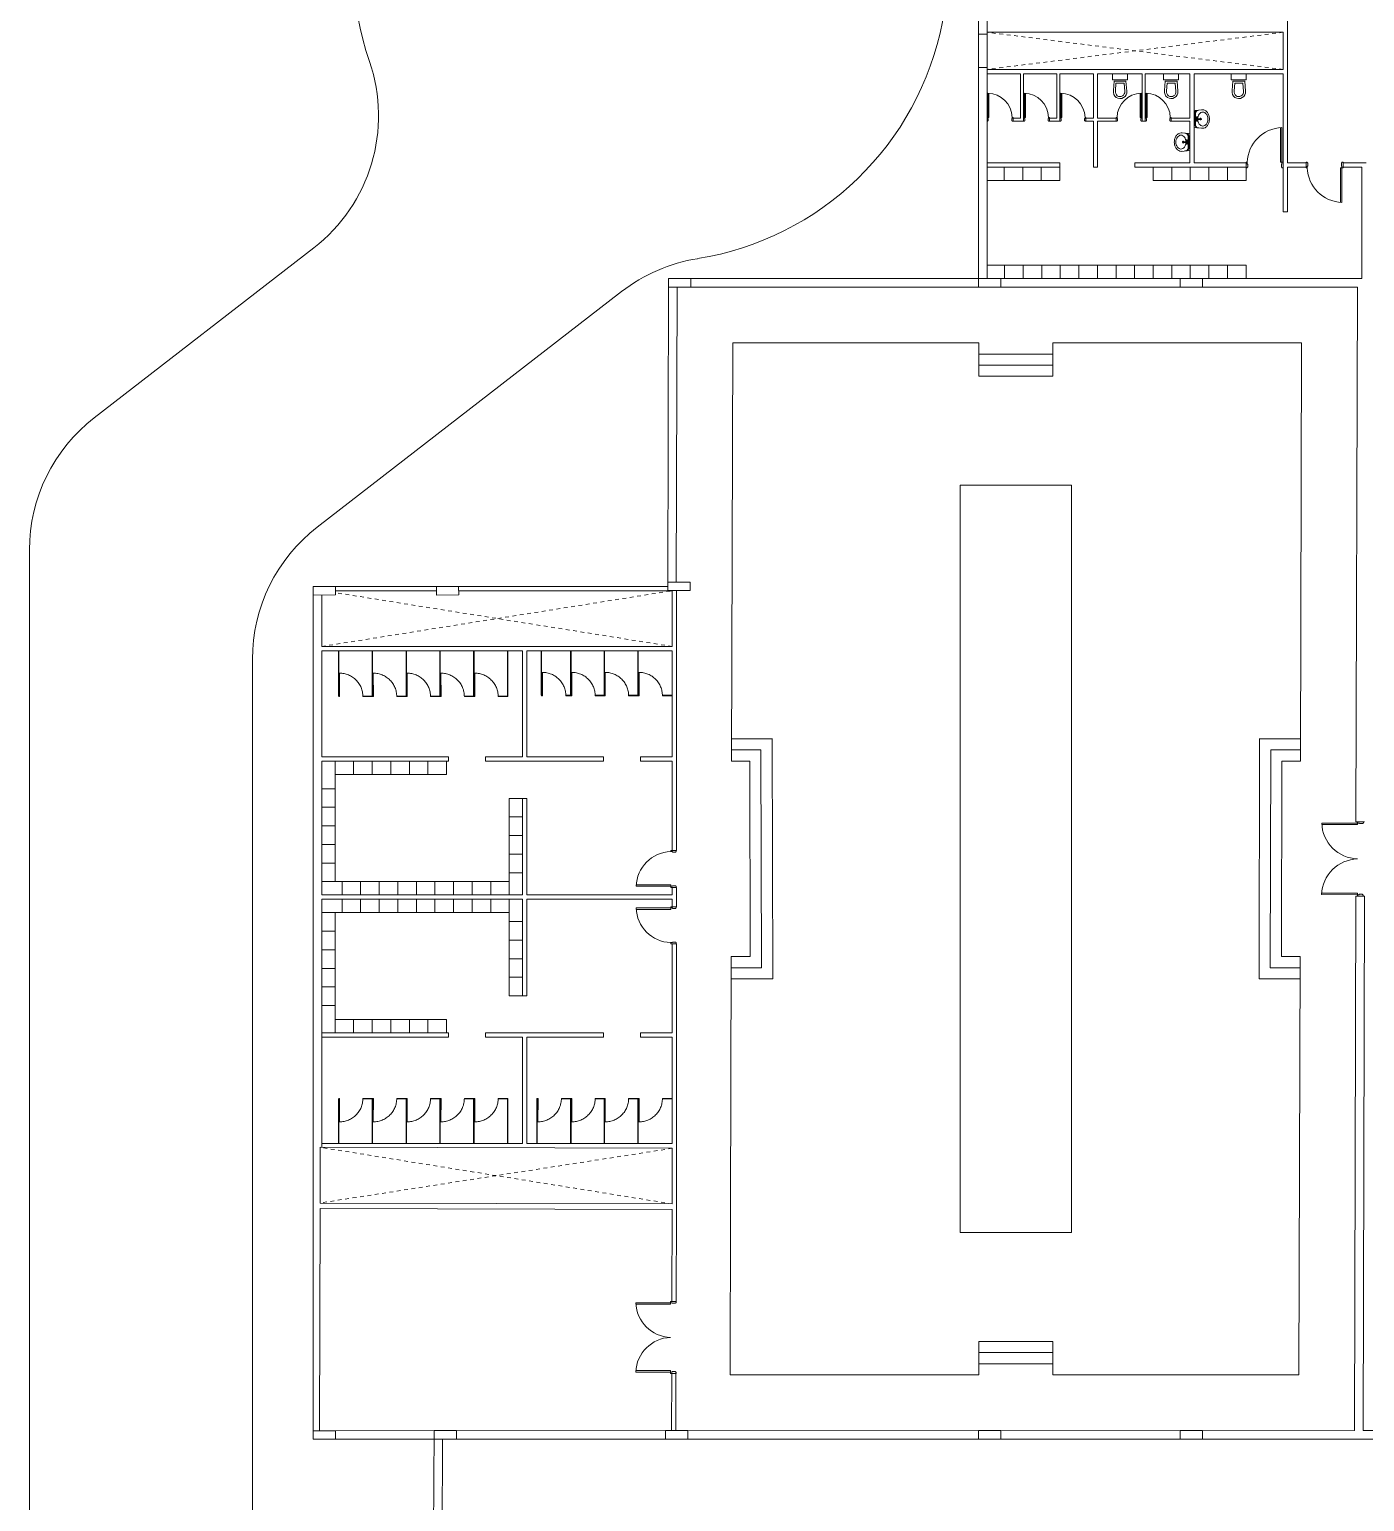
# Model space of a CAD drawing. Header units: inches. Extents: x 2 to 186, y 1 to 125.
# Drawn here: x 2.13 to 38.06, y 36.55 to 76.17 of the extents above; entities that cross this region are included whole.
import ezdxf

# ---------------------------------------------------------------- set-up
doc = ezdxf.new("R2010")
doc.units = ezdxf.units.IN
doc.header["$MEASUREMENT"] = 0
doc.linetypes.add('DASHED2', pattern=[9.525, 6.35, -3.175])
for name, color, linetype, lineweight in [('M_ABOVE', 252, 'DASHED2', 9), ('M_COL', 250, 'Continuous', 20), ('M_ELEV 2', 251, 'Continuous', 15), ('M_ROADS', 251, 'Continuous', 18), ('M_WALLS', 251, 'Continuous', 15)]:
    doc.layers.add(name, color=color, linetype=linetype, lineweight=lineweight)
doc.layers.add('M_FURNITURE', color=250, linetype='Continuous', lineweight=5, transparency=0.1)

msp = doc.modelspace()

# ---------------------------------------------------------------- linework, layer by layer
at = {"layer": 'M_ABOVE', "ltscale": 0.00025}
for p, q in [((35.873, 75.097), (27.903, 76.097)), ((35.873, 76.097), (27.903, 75.097)), ((9.996, 59.564), (19.426, 61.064)), ((19.426, 59.564), (10.366, 61.011)), ((19.426, 46.054), (9.952, 44.582)), ((19.426, 44.557), (9.956, 46.082))]:
    msp.add_line(p, q, dxfattribs=at)
at = {"layer": 'M_ABOVE'}
for centre, start, end in [((10.477, 58.216), 359.9877, 90.1671), ((10.477, 58.216), 359.9877, 90.1671), ((11.387, 58.216), 359.9877, 90.1671), ((11.387, 58.216), 359.9877, 90.1671), ((12.297, 58.216), 359.9877, 90.1671), ((12.297, 58.216), 359.9877, 90.1671), ((13.207, 58.216), 359.9877, 90.1671), ((13.207, 58.216), 359.9877, 90.1671), ((14.117, 58.216), 359.9877, 90.1671), ((14.117, 58.216), 359.9877, 90.1671), ((15.937, 58.237), 359.9877, 90.1671), ((15.937, 58.237), 359.9877, 90.1671), ((16.728, 58.237), 359.9877, 90.1671), ((16.728, 58.237), 359.9877, 90.1671), ((17.628, 58.237), 359.9877, 90.1671), ((17.628, 58.237), 359.9877, 90.1671), ((18.538, 58.237), 359.9877, 90.1671), ((18.538, 58.237), 359.9877, 90.1671), ((10.477, 47.396), 269.8329, 0.0123), ((10.477, 47.396), 269.8329, 0.0123), ((11.387, 47.396), 269.8329, 0.0123), ((11.387, 47.396), 269.8329, 0.0123), ((12.297, 47.396), 269.8329, 0.0123), ((12.297, 47.396), 269.8329, 0.0123), ((13.207, 47.396), 269.8329, 0.0123), ((13.207, 47.396), 269.8329, 0.0123), ((14.117, 47.396), 269.8329, 0.0123), ((14.117, 47.396), 269.8329, 0.0123), ((15.818, 47.396), 269.8329, 0.0123), ((15.818, 47.396), 269.8329, 0.0123), ((16.728, 47.396), 269.8329, 0.0123), ((16.728, 47.396), 269.8329, 0.0123), ((17.628, 47.396), 269.8329, 0.0123), ((17.628, 47.396), 269.8329, 0.0123), ((18.538, 47.396), 269.8329, 0.0123), ((18.538, 47.396), 269.8329, 0.0123)]:
    msp.add_arc(centre, 0.628, start, end, dxfattribs=at)
at = {"layer": 'M_COL'}
for points in [[(19.333, 69.236), (19.333, 69.466), (19.933, 69.466), (19.933, 69.236)], [(27.673, 69.236), (27.673, 69.466), (28.273, 69.466), (28.273, 69.236)], [(33.103, 69.236), (33.103, 69.466), (33.703, 69.466), (33.703, 69.236)], [(9.766, 60.949), (9.766, 61.179), (10.366, 61.181), (10.366, 60.951)], [(13.083, 60.948), (13.082, 61.178), (13.682, 61.18), (13.683, 60.95)], [(19.311, 61.067), (19.311, 61.297), (19.911, 61.297), (19.911, 61.067)], [(9.767, 38.223), (9.767, 38.453), (10.367, 38.453), (10.367, 38.223)], [(13.022, 38.225), (13.022, 38.455), (13.622, 38.455), (13.622, 38.225)], [(19.252, 38.225), (19.252, 38.455), (19.852, 38.455), (19.852, 38.225)], [(27.672, 38.225), (27.672, 38.455), (28.272, 38.455), (28.272, 38.225)], [(33.102, 38.225), (33.102, 38.455), (33.702, 38.455), (33.702, 38.225)]]:
    msp.add_lwpolyline(points, close=True, dxfattribs=at)
at = {"layer": 'M_ELEV 2'}
for p, q in [((27.673, 76.047), (27.673, 75.147)), ((27.903, 76.047), (27.903, 75.147)), ((28.363, 72.466), (28.363, 72.106)), ((28.863, 72.466), (28.863, 72.106)), ((29.363, 72.466), (29.363, 72.106)), ((29.863, 72.466), (29.863, 72.106)), ((32.373, 72.466), (32.373, 72.106)), ((32.873, 72.466), (32.873, 72.106)), ((33.373, 72.466), (33.373, 72.106)), ((33.873, 72.466), (33.873, 72.106)), ((34.373, 72.466), (34.373, 72.106)), ((34.873, 72.466), (34.873, 72.106)), ((29.863, 72.106), (27.903, 72.106)), ((34.873, 72.106), (32.373, 72.106)), ((34.873, 69.826), (27.903, 69.826)), ((28.373, 69.466), (28.373, 69.826)), ((28.873, 69.466), (28.873, 69.826)), ((29.373, 69.466), (29.373, 69.826)), ((29.873, 69.466), (29.873, 69.826)), ((30.373, 69.466), (30.373, 69.826)), ((30.873, 69.466), (30.873, 69.826)), ((31.373, 69.466), (31.373, 69.826)), ((31.873, 69.466), (31.873, 69.826)), ((32.373, 69.466), (32.373, 69.826)), ((32.873, 69.466), (32.873, 69.826)), ((33.373, 69.466), (33.373, 69.826)), ((33.873, 69.466), (33.873, 69.826)), ((34.373, 69.466), (34.373, 69.826)), ((34.873, 69.466), (34.873, 69.826)), ((27.677, 66.836), (27.677, 67.736)), ((29.677, 67.436), (27.677, 67.436)), ((29.677, 66.836), (29.677, 67.736)), ((29.677, 67.136), (27.677, 67.136)), ((29.677, 66.836), (27.677, 66.836)), ((21.031, 57.079), (22.127, 57.081)), ((22.133, 50.615), (22.116, 57.081)), ((35.222, 50.615), (35.239, 57.081)), ((36.341, 57.079), (35.227, 57.081)), ((21.03, 56.779), (21.817, 56.781)), ((21.832, 50.915), (21.817, 56.781)), ((35.522, 50.915), (35.538, 56.781)), ((36.34, 56.779), (35.538, 56.781)), ((10.356, 56.114), (10.356, 56.474)), ((10.356, 56.114), (10.356, 56.474)), ((10.856, 56.114), (10.856, 56.474)), ((10.856, 56.114), (10.856, 56.474)), ((11.356, 56.114), (11.356, 56.474)), ((11.356, 56.114), (11.356, 56.474)), ((11.856, 56.114), (11.856, 56.474)), ((11.856, 56.114), (11.856, 56.474)), ((12.356, 56.114), (12.356, 56.474)), ((12.356, 56.114), (12.356, 56.474)), ((12.856, 56.114), (12.856, 56.474)), ((12.856, 56.114), (12.856, 56.474)), ((13.356, 56.114), (13.356, 56.474)), ((13.356, 56.114), (13.356, 56.474)), ((21.029, 56.479), (21.517, 56.48)), ((21.531, 51.215), (21.517, 56.48)), ((35.823, 51.215), (35.837, 56.48)), ((36.339, 56.479), (35.837, 56.48)), ((10.356, 55.734), (9.996, 55.734)), ((10.356, 55.734), (9.996, 55.734)), ((10.356, 55.234), (9.996, 55.234)), ((10.356, 55.234), (9.996, 55.234)), ((15.404, 55.474), (15.044, 55.474)), ((15.404, 55.474), (15.044, 55.474)), ((10.356, 54.734), (9.996, 54.734)), ((10.356, 54.734), (9.996, 54.734)), ((15.404, 54.974), (15.044, 54.974)), ((15.404, 54.974), (15.044, 54.974)), ((15.404, 54.474), (15.044, 54.474)), ((15.404, 54.474), (15.044, 54.474)), ((10.356, 54.234), (9.996, 54.234)), ((10.356, 54.234), (9.996, 54.234)), ((15.404, 53.974), (15.044, 53.974)), ((15.404, 53.974), (15.044, 53.974)), ((10.356, 53.734), (9.996, 53.734)), ((10.356, 53.734), (9.996, 53.734)), ((10.356, 53.234), (9.996, 53.234)), ((10.356, 53.234), (9.996, 53.234)), ((10.544, 53.234), (10.544, 52.874)), ((10.544, 53.234), (10.544, 52.874)), ((11.044, 53.234), (11.044, 52.874)), ((11.044, 53.234), (11.044, 52.874)), ((11.544, 53.234), (11.544, 52.874)), ((11.544, 53.234), (11.544, 52.874)), ((12.044, 53.234), (12.044, 52.874)), ((12.044, 53.234), (12.044, 52.874)), ((12.544, 53.234), (12.544, 52.874)), ((12.544, 53.234), (12.544, 52.874)), ((13.044, 53.234), (13.044, 52.874)), ((13.044, 53.234), (13.044, 52.874)), ((13.544, 53.234), (13.544, 52.874)), ((13.544, 53.234), (13.544, 52.874)), ((14.044, 53.234), (14.044, 52.874)), ((14.044, 53.234), (14.044, 52.874)), ((14.544, 53.234), (14.544, 52.874)), ((14.544, 53.234), (14.544, 52.874)), ((15.404, 53.474), (15.044, 53.474)), ((15.404, 53.474), (15.044, 53.474)), ((15.044, 53.234), (15.044, 52.874)), ((15.044, 53.234), (15.044, 52.874)), ((15.044, 53.234), (15.044, 52.874)), ((15.044, 53.234), (15.044, 52.874)), ((10.544, 52.399), (10.544, 52.759)), ((10.544, 52.399), (10.544, 52.759)), ((11.044, 52.399), (11.044, 52.759)), ((11.044, 52.399), (11.044, 52.759)), ((11.544, 52.399), (11.544, 52.759)), ((11.544, 52.399), (11.544, 52.759)), ((12.044, 52.399), (12.044, 52.759)), ((12.044, 52.399), (12.044, 52.759)), ((12.544, 52.399), (12.544, 52.759)), ((12.544, 52.399), (12.544, 52.759)), ((13.044, 52.399), (13.044, 52.759)), ((13.044, 52.399), (13.044, 52.759)), ((13.544, 52.399), (13.544, 52.759)), ((13.544, 52.399), (13.544, 52.759)), ((14.044, 52.399), (14.044, 52.759)), ((14.044, 52.399), (14.044, 52.759)), ((14.544, 52.399), (14.544, 52.759)), ((14.544, 52.399), (14.544, 52.759)), ((15.044, 52.399), (15.044, 52.759)), ((15.044, 52.399), (15.044, 52.759)), ((15.044, 52.399), (15.044, 52.759)), ((15.044, 52.399), (15.044, 52.759)), ((10.356, 52.399), (9.996, 52.399)), ((10.356, 52.399), (9.996, 52.399)), ((15.404, 52.159), (15.044, 52.159)), ((15.404, 52.159), (15.044, 52.159)), ((10.356, 51.899), (9.996, 51.899)), ((10.356, 51.899), (9.996, 51.899)), ((15.404, 51.659), (15.044, 51.659)), ((15.404, 51.659), (15.044, 51.659)), ((10.356, 51.399), (9.996, 51.399)), ((10.356, 51.399), (9.996, 51.399)), ((15.404, 51.159), (15.044, 51.159)), ((15.404, 51.159), (15.044, 51.159)), ((21.015, 51.215), (21.531, 51.215)), ((36.328, 51.215), (35.823, 51.215)), ((10.356, 50.899), (9.996, 50.899)), ((10.356, 50.899), (9.996, 50.899)), ((21.015, 50.915), (21.832, 50.915)), ((36.327, 50.915), (35.522, 50.915)), ((10.356, 50.399), (9.996, 50.399)), ((10.356, 50.399), (9.996, 50.399)), ((15.404, 50.659), (15.044, 50.659)), ((15.404, 50.659), (15.044, 50.659)), ((21.014, 50.615), (22.133, 50.615)), ((36.326, 50.615), (35.222, 50.615)), ((15.404, 50.159), (15.044, 50.159)), ((15.404, 50.159), (15.044, 50.159)), ((10.356, 49.899), (9.996, 49.899)), ((10.356, 49.899), (9.996, 49.899)), ((10.356, 49.519), (10.356, 49.159)), ((10.356, 49.519), (10.356, 49.159)), ((10.856, 49.519), (10.856, 49.159)), ((10.856, 49.519), (10.856, 49.159)), ((11.356, 49.519), (11.356, 49.159)), ((11.356, 49.519), (11.356, 49.159)), ((11.856, 49.519), (11.856, 49.159)), ((11.856, 49.519), (11.856, 49.159)), ((12.356, 49.519), (12.356, 49.159)), ((12.356, 49.519), (12.356, 49.159)), ((12.856, 49.519), (12.856, 49.159)), ((12.856, 49.519), (12.856, 49.159)), ((13.356, 49.519), (13.356, 49.159)), ((13.356, 49.519), (13.356, 49.159)), ((30.177, 43.786), (27.177, 43.786)), ((27.677, 43.786), (27.677, 43.786)), ((29.677, 43.785), (29.677, 43.786)), ((27.677, 40.855), (27.677, 39.955)), ((29.677, 40.855), (27.677, 40.855)), ((29.677, 40.855), (29.677, 39.955)), ((29.677, 40.555), (27.677, 40.555)), ((29.677, 40.255), (27.677, 40.255))]:
    msp.add_line(p, q, dxfattribs=at)
for points in [[(21.029, 56.479), (21.059, 67.736), (27.677, 67.736)], [(29.677, 67.736), (36.369, 67.736), (36.339, 56.479)], [(13.356, 56.114), (10.356, 56.114), (10.356, 53.234), (15.044, 53.234), (15.044, 55.474)], [(13.356, 56.114), (10.356, 56.114), (10.356, 53.234), (15.044, 53.234), (15.044, 55.474)], [(13.356, 49.519), (10.356, 49.519), (10.356, 52.399), (15.044, 52.399), (15.044, 50.159)], [(13.356, 49.519), (10.356, 49.519), (10.356, 52.399), (15.044, 52.399), (15.044, 50.159)], [(27.677, 39.955), (20.986, 39.955), (20.997, 44.403), (21.015, 51.215)], [(36.328, 51.215), (36.296, 39.955), (29.677, 39.955)]]:
    msp.add_lwpolyline(points, dxfattribs=at)
msp.add_lwpolyline([(30.177, 63.906), (30.177, 43.786), (27.177, 43.786), (27.177, 63.906)], close=True, dxfattribs=at)
at = {"layer": 'M_FURNITURE'}
for p, q in [((31.278, 74.981), (31.278, 74.817)), ((31.678, 74.981), (31.278, 74.981)), ((31.678, 74.817), (31.678, 74.981)), ((32.653, 74.981), (32.653, 74.817)), ((33.053, 74.981), (32.653, 74.981)), ((33.053, 74.817), (33.053, 74.981)), ((34.473, 74.981), (34.473, 74.817)), ((34.873, 74.981), (34.473, 74.981)), ((34.873, 74.817), (34.873, 74.981)), ((31.278, 74.817), (31.678, 74.817)), ((31.306, 74.526), (31.322, 74.783)), ((31.322, 74.783), (31.642, 74.783)), ((31.359, 74.519), (31.372, 74.73)), ((31.372, 74.73), (31.593, 74.73)), ((31.593, 74.73), (31.609, 74.507)), ((31.642, 74.783), (31.662, 74.512)), ((32.653, 74.817), (33.053, 74.817)), ((32.682, 74.526), (32.698, 74.783)), ((32.698, 74.783), (33.018, 74.783)), ((32.735, 74.519), (32.748, 74.73)), ((32.748, 74.73), (32.968, 74.73)), ((32.968, 74.73), (32.985, 74.507)), ((33.018, 74.783), (33.038, 74.512)), ((34.473, 74.817), (34.873, 74.817)), ((34.501, 74.526), (34.517, 74.783)), ((34.517, 74.783), (34.837, 74.783)), ((34.554, 74.519), (34.567, 74.73)), ((34.567, 74.73), (34.788, 74.73)), ((34.788, 74.73), (34.804, 74.507)), ((34.837, 74.783), (34.857, 74.512)), ((27.953, 73.806), (27.953, 74.458)), ((28.933, 73.806), (28.933, 74.458)), ((29.913, 73.806), (29.913, 74.458)), ((32.027, 73.806), (32.027, 74.458)), ((32.208, 73.806), (32.208, 74.458)), ((27.903, 73.806), (27.903, 73.701)), ((27.926, 73.806), (27.903, 73.806)), ((27.926, 73.772), (27.926, 73.806)), ((27.936, 73.772), (27.926, 73.772)), ((27.926, 73.701), (27.926, 73.712)), ((27.926, 73.712), (27.936, 73.712)), ((27.936, 73.712), (27.936, 73.772)), ((28.883, 73.806), (28.883, 73.701)), ((28.906, 73.806), (28.883, 73.806)), ((28.906, 73.772), (28.906, 73.806)), ((28.916, 73.772), (28.906, 73.772)), ((28.906, 73.701), (28.906, 73.712)), ((28.906, 73.712), (28.916, 73.712)), ((28.916, 73.712), (28.916, 73.772)), ((29.863, 73.806), (29.863, 73.701)), ((29.886, 73.806), (29.863, 73.806)), ((29.886, 73.772), (29.886, 73.806)), ((29.896, 73.772), (29.886, 73.772)), ((29.886, 73.701), (29.886, 73.712)), ((29.886, 73.712), (29.896, 73.712)), ((29.896, 73.712), (29.896, 73.772)), ((32.044, 73.712), (32.044, 73.772)), ((32.044, 73.772), (32.054, 73.772)), ((32.054, 73.712), (32.044, 73.712)), ((32.054, 73.772), (32.054, 73.806)), ((32.054, 73.806), (32.078, 73.806)), ((32.054, 73.701), (32.054, 73.712)), ((32.078, 73.806), (32.078, 73.701)), ((32.158, 73.806), (32.158, 73.701)), ((32.181, 73.806), (32.158, 73.806)), ((32.181, 73.772), (32.181, 73.806)), ((32.191, 73.772), (32.181, 73.772)), ((32.181, 73.701), (32.181, 73.712)), ((32.181, 73.712), (32.191, 73.712)), ((32.191, 73.712), (32.191, 73.772)), ((27.903, 73.701), (27.926, 73.701)), ((28.579, 73.701), (28.603, 73.701)), ((28.883, 73.701), (28.906, 73.701)), ((29.559, 73.701), (29.583, 73.701)), ((29.863, 73.701), (29.886, 73.701)), ((30.539, 73.701), (30.563, 73.701)), ((31.401, 73.701), (31.378, 73.701)), ((32.078, 73.701), (32.054, 73.701)), ((32.158, 73.701), (32.181, 73.701)), ((32.834, 73.701), (32.858, 73.701)), ((35.801, 72.598), (35.801, 73.53)), ((35.825, 72.464), (35.825, 72.55)), ((35.825, 72.55), (35.839, 72.55)), ((35.839, 72.55), (35.839, 72.598)), ((35.839, 72.598), (35.873, 72.598)), ((35.873, 72.598), (35.873, 72.448)), ((36.521, 72.598), (36.488, 72.598)), ((37.454, 72.582), (37.44, 72.582)), ((37.44, 72.582), (37.44, 72.496)), ((37.454, 72.598), (37.454, 72.582)), ((37.488, 72.598), (37.454, 72.598)), ((37.488, 72.448), (37.488, 72.598)), ((34.906, 72.448), (34.873, 72.448)), ((35.839, 72.464), (35.825, 72.464)), ((35.839, 72.448), (35.839, 72.464)), ((35.873, 72.448), (35.839, 72.448)), ((37.416, 72.448), (37.416, 71.516)), ((37.44, 72.496), (37.454, 72.496)), ((37.454, 72.496), (37.454, 72.448)), ((37.454, 72.448), (37.488, 72.448)), ((15.905, 59.449), (15.905, 58.249)), ((15.905, 59.449), (15.905, 58.249)), ((15.915, 59.449), (15.915, 58.237)), ((15.915, 59.449), (15.915, 58.237)), ((16.696, 59.449), (16.696, 58.249)), ((16.696, 59.449), (16.696, 58.249)), ((16.706, 59.449), (16.706, 58.237)), ((16.706, 59.449), (16.706, 58.237)), ((17.596, 59.449), (17.596, 58.249)), ((17.596, 59.449), (17.596, 58.249)), ((17.606, 59.449), (17.606, 58.237)), ((17.606, 59.449), (17.606, 58.237)), ((18.506, 59.449), (18.506, 58.249)), ((18.506, 59.449), (18.506, 58.249)), ((18.516, 59.449), (18.516, 58.237)), ((18.516, 59.449), (18.516, 58.237)), ((10.445, 59.428), (10.445, 58.228)), ((10.455, 59.428), (10.455, 58.216)), ((11.355, 59.428), (11.355, 58.228)), ((11.365, 59.428), (11.365, 58.216)), ((12.265, 59.428), (12.265, 58.228)), ((12.275, 59.428), (12.275, 58.216)), ((13.175, 59.428), (13.175, 58.228)), ((13.175, 59.428), (13.175, 58.228)), ((13.185, 59.428), (13.185, 58.216)), ((13.185, 59.428), (13.185, 58.216)), ((14.085, 59.428), (14.085, 58.228)), ((14.085, 59.428), (14.085, 58.228)), ((14.095, 59.428), (14.095, 58.216)), ((14.095, 59.428), (14.095, 58.216)), ((14.995, 59.428), (14.995, 58.228)), ((14.995, 59.428), (14.995, 58.228)), ((15.005, 59.428), (15.005, 58.216)), ((15.005, 59.428), (15.005, 58.216)), ((10.465, 58.216), (10.463, 58.844)), ((10.463, 58.844), (10.475, 58.844)), ((10.465, 58.216), (10.463, 58.844)), ((10.463, 58.844), (10.475, 58.844)), ((10.475, 58.844), (10.477, 58.216)), ((10.475, 58.844), (10.477, 58.216)), ((11.375, 58.216), (11.373, 58.844)), ((11.373, 58.844), (11.385, 58.844)), ((11.375, 58.216), (11.373, 58.844)), ((11.373, 58.844), (11.385, 58.844)), ((11.385, 58.844), (11.387, 58.216)), ((11.385, 58.844), (11.387, 58.216)), ((12.285, 58.216), (12.283, 58.844)), ((12.283, 58.844), (12.295, 58.844)), ((12.285, 58.216), (12.283, 58.844)), ((12.283, 58.844), (12.295, 58.844)), ((12.295, 58.844), (12.297, 58.216)), ((12.295, 58.844), (12.297, 58.216)), ((13.195, 58.216), (13.193, 58.844)), ((13.193, 58.844), (13.205, 58.844)), ((13.195, 58.216), (13.193, 58.844)), ((13.193, 58.844), (13.205, 58.844)), ((13.205, 58.844), (13.207, 58.216)), ((13.205, 58.844), (13.207, 58.216)), ((14.105, 58.216), (14.103, 58.844)), ((14.103, 58.844), (14.115, 58.844)), ((14.105, 58.216), (14.103, 58.844)), ((14.103, 58.844), (14.115, 58.844)), ((14.115, 58.844), (14.117, 58.216)), ((14.115, 58.844), (14.117, 58.216)), ((15.925, 58.237), (15.923, 58.865)), ((15.923, 58.865), (15.935, 58.865)), ((15.925, 58.237), (15.923, 58.865)), ((15.923, 58.865), (15.935, 58.865)), ((15.935, 58.865), (15.937, 58.237)), ((15.935, 58.865), (15.937, 58.237)), ((16.716, 58.237), (16.714, 58.865)), ((16.714, 58.865), (16.726, 58.865)), ((16.716, 58.237), (16.714, 58.865)), ((16.714, 58.865), (16.726, 58.865)), ((16.726, 58.865), (16.728, 58.237)), ((16.726, 58.865), (16.728, 58.237)), ((17.616, 58.237), (17.614, 58.865)), ((17.614, 58.865), (17.626, 58.865)), ((17.616, 58.237), (17.614, 58.865)), ((17.614, 58.865), (17.626, 58.865)), ((17.626, 58.865), (17.628, 58.237)), ((17.626, 58.865), (17.628, 58.237)), ((18.526, 58.237), (18.524, 58.865)), ((18.524, 58.865), (18.536, 58.865)), ((18.526, 58.237), (18.524, 58.865)), ((18.524, 58.865), (18.536, 58.865)), ((18.536, 58.865), (18.538, 58.237)), ((18.536, 58.865), (18.538, 58.237)), ((9.996, 58.249), (10.006, 58.249)), ((10.455, 58.216), (10.465, 58.216)), ((10.455, 58.216), (10.465, 58.216)), ((10.477, 58.216), (10.465, 58.216)), ((10.477, 58.216), (10.465, 58.216)), ((11.105, 58.228), (11.365, 58.228)), ((11.105, 58.228), (11.365, 58.228)), ((11.105, 58.216), (11.365, 58.216)), ((11.105, 58.216), (11.365, 58.216)), ((11.365, 58.216), (11.375, 58.216)), ((11.365, 58.216), (11.375, 58.216)), ((11.387, 58.216), (11.375, 58.216)), ((11.387, 58.216), (11.375, 58.216)), ((12.015, 58.228), (12.275, 58.228)), ((12.015, 58.228), (12.275, 58.228)), ((12.015, 58.216), (12.275, 58.216)), ((12.015, 58.216), (12.275, 58.216)), ((12.275, 58.216), (12.285, 58.216)), ((12.275, 58.216), (12.285, 58.216)), ((12.297, 58.216), (12.285, 58.216)), ((12.297, 58.216), (12.285, 58.216)), ((12.925, 58.228), (13.185, 58.228)), ((12.925, 58.228), (13.185, 58.228)), ((12.925, 58.216), (13.185, 58.216)), ((12.925, 58.216), (13.185, 58.216)), ((13.185, 58.216), (13.195, 58.216)), ((13.185, 58.216), (13.195, 58.216)), ((13.207, 58.216), (13.195, 58.216)), ((13.207, 58.216), (13.195, 58.216)), ((13.835, 58.228), (14.095, 58.228)), ((13.835, 58.228), (13.835, 58.216)), ((13.835, 58.228), (14.095, 58.228)), ((13.835, 58.228), (13.835, 58.216)), ((13.835, 58.216), (14.095, 58.216)), ((13.835, 58.216), (14.095, 58.216)), ((14.095, 58.216), (14.105, 58.216)), ((14.095, 58.216), (14.105, 58.216)), ((14.117, 58.216), (14.105, 58.216)), ((14.117, 58.216), (14.105, 58.216)), ((14.745, 58.228), (15.005, 58.228)), ((14.745, 58.228), (14.745, 58.216)), ((14.745, 58.228), (15.005, 58.228)), ((14.745, 58.228), (14.745, 58.216)), ((14.745, 58.216), (15.005, 58.216)), ((14.745, 58.216), (15.005, 58.216)), ((15.915, 58.237), (15.925, 58.237)), ((15.915, 58.237), (15.925, 58.237)), ((15.937, 58.237), (15.925, 58.237)), ((15.937, 58.237), (15.925, 58.237)), ((16.565, 58.249), (16.706, 58.249)), ((16.565, 58.249), (16.565, 58.237)), ((16.565, 58.249), (16.706, 58.249)), ((16.565, 58.249), (16.565, 58.237)), ((16.565, 58.237), (16.706, 58.237)), ((16.706, 58.237), (16.716, 58.237)), ((16.706, 58.237), (16.716, 58.237)), ((16.728, 58.237), (16.716, 58.237)), ((16.728, 58.237), (16.716, 58.237)), ((17.356, 58.249), (17.606, 58.249)), ((17.356, 58.249), (17.356, 58.237)), ((17.356, 58.249), (17.606, 58.249)), ((17.356, 58.249), (17.356, 58.237)), ((17.356, 58.237), (17.606, 58.237)), ((17.356, 58.237), (17.606, 58.237)), ((17.606, 58.237), (17.616, 58.237)), ((17.606, 58.237), (17.616, 58.237)), ((17.628, 58.237), (17.616, 58.237)), ((17.628, 58.237), (17.616, 58.237)), ((18.256, 58.249), (18.256, 58.237)), ((18.256, 58.249), (18.516, 58.249)), ((18.256, 58.249), (18.256, 58.237)), ((18.256, 58.249), (18.516, 58.249)), ((18.256, 58.237), (18.516, 58.237)), ((18.256, 58.237), (18.516, 58.237)), ((18.516, 58.237), (18.526, 58.237)), ((18.516, 58.237), (18.526, 58.237)), ((18.538, 58.237), (18.526, 58.237)), ((18.538, 58.237), (18.526, 58.237)), ((19.166, 58.249), (19.166, 58.237)), ((19.166, 58.249), (19.426, 58.249)), ((19.166, 58.249), (19.166, 58.237)), ((19.166, 58.249), (19.426, 58.249)), ((19.166, 58.237), (19.426, 58.237)), ((19.166, 58.237), (19.426, 58.237)), ((37.875, 54.771), (36.911, 54.771)), ((37.875, 54.845), (38.03, 54.845)), ((37.875, 54.811), (37.875, 54.845)), ((37.924, 54.811), (37.875, 54.811)), ((37.924, 54.796), (37.924, 54.811)), ((38.013, 54.796), (37.924, 54.796)), ((38.03, 54.811), (38.013, 54.811)), ((38.013, 54.811), (38.013, 54.796)), ((38.03, 54.845), (38.03, 54.811)), ((19.54, 54.04), (19.54, 54.074)), ((19.39, 53.146), (18.459, 53.146)), ((19.438, 53.108), (19.39, 53.108)), ((19.39, 53.108), (19.39, 53.074)), ((19.524, 53.122), (19.438, 53.122)), ((19.438, 53.122), (19.438, 53.108)), ((19.524, 53.108), (19.524, 53.122)), ((19.54, 53.108), (19.524, 53.108)), ((19.54, 53.074), (19.54, 53.108)), ((19.39, 53.074), (19.54, 53.074)), ((37.87, 52.92), (36.906, 52.925)), ((37.919, 52.88), (37.87, 52.881)), ((37.87, 52.881), (37.87, 52.846)), ((37.87, 52.846), (38.025, 52.845)), ((38.008, 52.895), (37.919, 52.895)), ((37.919, 52.895), (37.919, 52.88)), ((38.008, 52.88), (38.008, 52.895)), ((38.025, 52.88), (38.008, 52.88)), ((38.025, 52.845), (38.025, 52.88)), ((19.39, 52.487), (18.459, 52.487)), ((19.39, 52.559), (19.54, 52.559)), ((19.39, 52.525), (19.39, 52.559)), ((19.438, 52.525), (19.39, 52.525)), ((19.438, 52.511), (19.438, 52.525)), ((19.524, 52.511), (19.438, 52.511)), ((19.54, 52.525), (19.524, 52.525)), ((19.524, 52.525), (19.524, 52.511)), ((19.54, 52.559), (19.54, 52.525)), ((19.54, 51.593), (19.54, 51.559)), ((10.445, 46.184), (10.445, 47.384)), ((10.455, 47.396), (10.465, 47.396)), ((10.455, 47.396), (10.465, 47.396)), ((10.455, 46.184), (10.455, 47.396)), ((10.465, 47.396), (10.463, 46.768)), ((10.465, 47.396), (10.463, 46.768)), ((10.477, 47.396), (10.465, 47.396)), ((10.477, 47.396), (10.465, 47.396)), ((10.475, 46.768), (10.477, 47.396)), ((10.475, 46.768), (10.477, 47.396)), ((11.105, 47.396), (11.365, 47.396)), ((11.105, 47.396), (11.365, 47.396)), ((11.105, 47.384), (11.365, 47.384)), ((11.105, 47.384), (11.365, 47.384)), ((11.355, 46.184), (11.355, 47.384)), ((11.365, 47.396), (11.375, 47.396)), ((11.365, 47.396), (11.375, 47.396)), ((11.365, 46.184), (11.365, 47.396)), ((11.375, 47.396), (11.373, 46.768)), ((11.375, 47.396), (11.373, 46.768)), ((11.387, 47.396), (11.375, 47.396)), ((11.387, 47.396), (11.375, 47.396)), ((11.385, 46.768), (11.387, 47.396)), ((11.385, 46.768), (11.387, 47.396)), ((12.015, 47.396), (12.275, 47.396)), ((12.015, 47.396), (12.275, 47.396)), ((12.015, 47.384), (12.275, 47.384)), ((12.015, 47.384), (12.275, 47.384)), ((12.265, 46.184), (12.265, 47.384)), ((12.275, 47.396), (12.285, 47.396)), ((12.275, 47.396), (12.285, 47.396)), ((12.275, 46.184), (12.275, 47.396)), ((12.285, 47.396), (12.283, 46.768)), ((12.285, 47.396), (12.283, 46.768)), ((12.297, 47.396), (12.285, 47.396)), ((12.297, 47.396), (12.285, 47.396)), ((12.295, 46.768), (12.297, 47.396)), ((12.295, 46.768), (12.297, 47.396)), ((12.925, 47.396), (13.185, 47.396)), ((12.925, 47.396), (13.185, 47.396)), ((12.925, 47.384), (13.185, 47.384)), ((12.925, 47.384), (13.185, 47.384)), ((13.175, 46.184), (13.175, 47.384)), ((13.175, 46.184), (13.175, 47.384)), ((13.185, 46.184), (13.185, 47.396)), ((13.185, 47.396), (13.195, 47.396)), ((13.185, 46.184), (13.185, 47.396)), ((13.185, 47.396), (13.195, 47.396)), ((13.195, 47.396), (13.193, 46.768)), ((13.195, 47.396), (13.193, 46.768)), ((13.207, 47.396), (13.195, 47.396)), ((13.207, 47.396), (13.195, 47.396)), ((13.205, 46.768), (13.207, 47.396)), ((13.205, 46.768), (13.207, 47.396)), ((13.835, 47.396), (14.095, 47.396)), ((13.835, 47.384), (13.835, 47.396)), ((13.835, 47.396), (14.095, 47.396)), ((13.835, 47.384), (13.835, 47.396)), ((13.835, 47.384), (14.095, 47.384)), ((13.835, 47.384), (14.095, 47.384)), ((14.085, 46.184), (14.085, 47.384)), ((14.085, 46.184), (14.085, 47.384)), ((14.095, 46.184), (14.095, 47.396)), ((14.095, 47.396), (14.105, 47.396)), ((14.095, 46.184), (14.095, 47.396)), ((14.095, 47.396), (14.105, 47.396)), ((14.105, 47.396), (14.103, 46.768)), ((14.105, 47.396), (14.103, 46.768)), ((14.117, 47.396), (14.105, 47.396)), ((14.117, 47.396), (14.105, 47.396)), ((14.115, 46.768), (14.117, 47.396)), ((14.115, 46.768), (14.117, 47.396)), ((14.745, 47.396), (15.005, 47.396)), ((14.745, 47.384), (14.745, 47.396)), ((14.745, 47.396), (15.005, 47.396)), ((14.745, 47.384), (14.745, 47.396)), ((14.745, 47.384), (15.005, 47.384)), ((14.745, 47.384), (15.005, 47.384)), ((14.995, 46.184), (14.995, 47.384)), ((14.995, 46.184), (14.995, 47.384)), ((15.005, 46.184), (15.005, 47.396)), ((15.005, 46.184), (15.005, 47.396)), ((15.786, 46.184), (15.786, 47.396)), ((15.796, 47.396), (15.786, 47.396)), ((15.786, 46.184), (15.786, 47.384)), ((15.796, 47.396), (15.806, 47.396)), ((15.796, 47.396), (15.806, 47.396)), ((15.796, 46.184), (15.796, 47.396)), ((15.796, 46.184), (15.796, 47.396)), ((15.806, 47.396), (15.804, 46.768)), ((15.806, 47.396), (15.804, 46.768)), ((15.818, 47.396), (15.806, 47.396)), ((15.818, 47.396), (15.806, 47.396)), ((15.816, 46.768), (15.818, 47.396)), ((15.816, 46.768), (15.818, 47.396)), ((16.446, 47.396), (16.706, 47.396)), ((16.446, 47.384), (16.446, 47.396)), ((16.446, 47.396), (16.706, 47.396)), ((16.446, 47.384), (16.446, 47.396)), ((16.446, 47.384), (16.706, 47.384)), ((16.446, 47.384), (16.706, 47.384)), ((16.696, 46.184), (16.696, 47.384)), ((16.696, 46.184), (16.696, 47.384)), ((16.706, 47.396), (16.716, 47.396)), ((16.706, 47.396), (16.716, 47.396)), ((16.706, 46.184), (16.706, 47.396)), ((16.706, 46.184), (16.706, 47.396)), ((16.716, 47.396), (16.714, 46.768)), ((16.716, 47.396), (16.714, 46.768)), ((16.728, 47.396), (16.716, 47.396)), ((16.728, 47.396), (16.716, 47.396)), ((16.726, 46.768), (16.728, 47.396)), ((16.726, 46.768), (16.728, 47.396)), ((17.356, 47.396), (17.606, 47.396)), ((17.356, 47.384), (17.356, 47.396)), ((17.356, 47.396), (17.606, 47.396)), ((17.356, 47.384), (17.356, 47.396)), ((17.356, 47.384), (17.606, 47.384)), ((17.356, 47.384), (17.606, 47.384)), ((17.596, 46.184), (17.596, 47.384)), ((17.606, 47.396), (17.616, 47.396)), ((17.606, 47.396), (17.616, 47.396)), ((17.606, 46.184), (17.606, 47.396)), ((17.616, 47.396), (17.614, 46.768)), ((17.616, 47.396), (17.614, 46.768)), ((17.628, 47.396), (17.616, 47.396)), ((17.628, 47.396), (17.616, 47.396)), ((17.626, 46.768), (17.628, 47.396)), ((17.626, 46.768), (17.628, 47.396)), ((18.256, 47.384), (18.256, 47.396)), ((18.256, 47.396), (18.516, 47.396)), ((18.256, 47.384), (18.256, 47.396)), ((18.256, 47.396), (18.516, 47.396)), ((18.256, 47.384), (18.516, 47.384)), ((18.256, 47.384), (18.516, 47.384)), ((18.506, 46.184), (18.506, 47.384)), ((18.506, 46.184), (18.506, 47.384)), ((18.516, 46.184), (18.516, 47.396)), ((18.516, 47.396), (18.526, 47.396)), ((18.516, 46.184), (18.516, 47.396)), ((18.516, 47.396), (18.526, 47.396)), ((18.526, 47.396), (18.524, 46.768)), ((18.526, 47.396), (18.524, 46.768)), ((18.538, 47.396), (18.526, 47.396)), ((18.538, 47.396), (18.526, 47.396)), ((18.536, 46.768), (18.538, 47.396)), ((18.536, 46.768), (18.538, 47.396)), ((19.166, 47.384), (19.166, 47.396)), ((19.166, 47.396), (19.426, 47.396)), ((19.166, 47.384), (19.166, 47.396)), ((19.166, 47.396), (19.426, 47.396)), ((19.166, 47.384), (19.426, 47.384)), ((19.166, 47.384), (19.426, 47.384)), ((10.463, 46.768), (10.475, 46.768)), ((10.463, 46.768), (10.475, 46.768)), ((11.373, 46.768), (11.385, 46.768)), ((11.373, 46.768), (11.385, 46.768)), ((12.283, 46.768), (12.295, 46.768)), ((12.283, 46.768), (12.295, 46.768)), ((13.193, 46.768), (13.205, 46.768)), ((13.193, 46.768), (13.205, 46.768)), ((14.103, 46.768), (14.115, 46.768)), ((14.103, 46.768), (14.115, 46.768)), ((15.804, 46.768), (15.816, 46.768)), ((15.804, 46.768), (15.816, 46.768)), ((16.714, 46.768), (16.726, 46.768)), ((16.714, 46.768), (16.726, 46.768)), ((17.614, 46.768), (17.626, 46.768)), ((17.614, 46.768), (17.626, 46.768)), ((18.524, 46.768), (18.536, 46.768)), ((18.524, 46.768), (18.536, 46.768)), ((19.384, 41.858), (18.452, 41.858)), ((19.384, 41.93), (19.534, 41.93)), ((19.384, 41.896), (19.384, 41.93)), ((19.432, 41.896), (19.384, 41.896)), ((19.432, 41.882), (19.432, 41.896)), ((19.518, 41.882), (19.432, 41.882)), ((19.534, 41.896), (19.518, 41.896)), ((19.518, 41.896), (19.518, 41.882)), ((19.534, 41.93), (19.534, 41.896)), ((19.384, 40.069), (18.452, 40.069)), ((19.432, 40.031), (19.384, 40.031)), ((19.384, 40.031), (19.384, 39.997)), ((19.518, 40.045), (19.432, 40.045)), ((19.432, 40.045), (19.432, 40.031)), ((19.518, 40.031), (19.518, 40.045)), ((19.534, 40.031), (19.518, 40.031)), ((19.534, 39.997), (19.534, 40.031)), ((19.384, 39.997), (19.534, 39.997))]:
    msp.add_line(p, q, dxfattribs=at)
for points in [[(27.926, 73.806), (27.926, 74.459, -0.396451), (28.579, 73.806, -0.396451)], [(28.906, 73.806), (28.906, 74.459, -0.396451), (29.559, 73.806, -0.396451)], [(29.886, 73.806), (29.886, 74.459, -0.396451), (30.539, 73.806, -0.396451)], [(32.054, 73.806), (32.054, 74.459, 0.396451), (31.401, 73.806, 0.396451)], [(32.181, 73.806), (32.181, 74.459, -0.396451), (32.834, 73.806, -0.396451)], [(33.536, 73.527, -0.229741), (33.498, 73.605), (33.498, 73.916, -0.229741), (33.536, 73.995)], [(33.602, 73.522), (33.597, 73.522, -0.414214), (33.514, 73.605), (33.514, 73.761), (33.514, 73.916, -0.414214), (33.597, 73.999), (33.602, 73.999)], [(33.566, 73.733), (33.566, 73.741, -0.385832), (33.569, 73.746), (33.622, 73.751, 0.270314), (33.622, 73.771), (33.569, 73.776, -0.385832), (33.566, 73.78), (33.566, 73.788)], [(33.71, 73.573, 0.12971), (33.76, 73.586, 0.10642), (33.806, 73.627, 0.084454), (33.835, 73.686, 0.073566), (33.846, 73.759, 0.073566), (33.835, 73.833, 0.084454), (33.806, 73.892, 0.10642), (33.76, 73.933, 0.12971), (33.71, 73.946, 0.12971), (33.66, 73.933, 0.10642), (33.613, 73.892, 0.084454), (33.584, 73.833, 0.058047), (33.574, 73.775, 0.073566)], [(33.574, 73.746, 0.060302), (33.584, 73.686, 0.084454), (33.613, 73.627, 0.10642), (33.66, 73.586, 0.12971), (33.71, 73.573, 0.12971)], [(33.701, 73.512, 0.126822), (33.77, 73.529, 0.10607), (33.833, 73.584, 0.085783), (33.873, 73.662, 0.075445), (33.888, 73.761, 0.075445), (33.873, 73.859, 0.085783), (33.833, 73.937, 0.10607), (33.77, 73.992, 0.126822), (33.701, 74.01, 0.045361), (33.675, 74.007, 0.10607)], [(33.129, 72.892, -0.126822), (33.061, 72.91, -0.10607), (32.997, 72.965, -0.085783), (32.957, 73.043, -0.075445), (32.942, 73.141, -0.075445), (32.957, 73.239, -0.085783), (32.997, 73.317, -0.10607), (33.061, 73.372, -0.126822), (33.129, 73.39, -0.045361), (33.155, 73.388, -0.10607)], [(33.12, 72.953, -0.12971), (33.071, 72.966, -0.10642), (33.024, 73.008, -0.084454), (32.995, 73.066, -0.073566), (32.984, 73.14, -0.073566), (32.995, 73.214, -0.084454), (33.024, 73.272, -0.10642), (33.071, 73.313, -0.12971), (33.12, 73.327, -0.12971), (33.17, 73.313, -0.10642), (33.217, 73.272, -0.084454), (33.246, 73.214, -0.058047), (33.256, 73.156, -0.073566)], [(33.228, 72.902), (33.233, 72.902, 0.414214), (33.316, 72.985), (33.316, 73.141), (33.316, 73.297, 0.414214), (33.233, 73.38), (33.228, 73.38)], [(33.295, 72.907, 0.229741), (33.333, 72.985), (33.333, 73.297, 0.229741), (33.295, 73.375)], [(33.675, 73.514, 0.045361), (33.701, 73.512, 0.126822)], [(35.839, 72.598), (35.839, 73.531, 0.396451), (34.906, 72.598, 0.396451)], [(33.256, 73.126, -0.060302), (33.246, 73.066, -0.084454), (33.217, 73.008, -0.10642), (33.17, 72.966, -0.12971), (33.12, 72.953, -0.12971)], [(33.265, 73.114), (33.265, 73.122, 0.385832), (33.261, 73.126), (33.208, 73.131, -0.270314), (33.208, 73.151), (33.261, 73.156, 0.385832), (33.265, 73.16), (33.265, 73.168)], [(33.155, 72.894, -0.045361), (33.129, 72.892, -0.126822)], [(37.454, 72.448), (37.454, 71.516, -0.396451), (36.521, 72.448, -0.396451)], [(37.875, 54.811), (36.91, 54.811, 0.396451), (37.875, 53.846, 0.396451)], [(19.39, 53.108), (18.458, 53.108, -0.396451), (19.39, 54.04, -0.396451)], [(37.87, 52.881), (36.905, 52.886, -0.396451), (37.875, 53.846, -0.396451)], [(19.39, 52.525), (18.458, 52.525, 0.396451), (19.39, 51.593, 0.396451)], [(19.384, 41.896), (18.451, 41.896, 0.396451), (19.384, 40.963, 0.396451)], [(19.384, 40.031), (18.451, 40.031, -0.396451), (19.384, 40.963, -0.396451)]]:
    msp.add_lwpolyline(points, format="xyb", dxfattribs=at)
for points in [[(27.926, 73.806), (27.953, 73.806)], [(28.579, 73.701), (28.579, 73.712), (28.569, 73.712), (28.569, 73.772), (28.579, 73.772), (28.579, 73.806), (28.603, 73.806), (28.603, 73.701)], [(28.906, 73.806), (28.933, 73.806)], [(29.559, 73.701), (29.559, 73.712), (29.549, 73.712), (29.549, 73.772), (29.559, 73.772), (29.559, 73.806), (29.583, 73.806), (29.583, 73.701)], [(29.886, 73.806), (29.913, 73.806)], [(30.539, 73.701), (30.539, 73.712), (30.529, 73.712), (30.529, 73.772), (30.539, 73.772), (30.539, 73.806), (30.563, 73.806), (30.563, 73.701)], [(31.401, 73.701), (31.401, 73.712), (31.411, 73.712), (31.411, 73.772), (31.401, 73.772), (31.401, 73.806), (31.378, 73.806), (31.378, 73.701)], [(32.054, 73.806), (32.027, 73.806)], [(32.181, 73.806), (32.208, 73.806)], [(32.834, 73.701), (32.834, 73.712), (32.824, 73.712), (32.824, 73.772), (32.834, 73.772), (32.834, 73.806), (32.858, 73.806), (32.858, 73.701)], [(33.701, 73.512), (33.473, 73.532), (33.473, 73.989), (33.701, 74.01)], [(33.574, 73.746), (33.574, 73.703), (33.557, 73.703), (33.541, 73.703), (33.541, 73.761), (33.541, 73.819), (33.557, 73.819), (33.574, 73.819), (33.574, 73.775)], [(33.549, 73.788), (33.549, 73.733)], [(33.557, 73.786), (33.557, 73.777)], [(33.557, 73.736), (33.557, 73.744)], [(33.68, 73.761), (33.625, 73.761)], [(33.65, 73.727), (33.65, 73.761), (33.65, 73.795)], [(33.129, 72.892), (33.358, 72.913), (33.358, 73.369), (33.129, 73.39)], [(33.15, 73.141), (33.206, 73.141)], [(33.18, 73.107), (33.18, 73.141), (33.18, 73.175)], [(33.256, 73.126), (33.256, 73.083), (33.273, 73.083), (33.289, 73.083), (33.289, 73.141), (33.289, 73.199), (33.273, 73.199), (33.256, 73.199), (33.256, 73.156)], [(33.273, 73.166), (33.273, 73.157)], [(33.273, 73.116), (33.273, 73.125)], [(33.281, 73.168), (33.281, 73.114)], [(34.906, 72.448), (34.906, 72.464), (34.921, 72.464), (34.921, 72.55), (34.906, 72.55), (34.906, 72.598), (34.873, 72.598), (34.873, 72.448)], [(35.839, 72.598), (35.801, 72.598)], [(36.521, 72.598), (36.521, 72.582), (36.536, 72.582), (36.536, 72.496), (36.521, 72.496), (36.521, 72.448), (36.488, 72.448), (36.488, 72.598)], [(37.454, 72.448), (37.416, 72.448)], [(37.875, 54.811), (37.875, 54.771)], [(19.54, 54.04), (19.524, 54.04), (19.524, 54.026), (19.438, 54.026), (19.438, 54.04), (19.39, 54.04), (19.39, 54.074), (19.54, 54.074)], [(19.39, 53.108), (19.39, 53.146)], [(37.87, 52.881), (37.87, 52.92)], [(19.39, 52.525), (19.39, 52.487)], [(19.54, 51.593), (19.524, 51.593), (19.524, 51.607), (19.438, 51.607), (19.438, 51.593), (19.39, 51.593), (19.39, 51.559), (19.54, 51.559)], [(19.384, 41.896), (19.384, 41.858)], [(19.384, 40.031), (19.384, 40.069)]]:
    msp.add_lwpolyline(points, dxfattribs=at)
msp.add_lwpolyline([(19.384, 40.963), (19.384, 40.963)], close=True, dxfattribs=at)
for centre, radius in [((33.557, 73.802), 0.0166), ((33.557, 73.719), 0.0166), ((33.65, 73.761), 0.0208), ((33.65, 73.761), 0.0166), ((33.18, 73.141), 0.0208), ((33.18, 73.141), 0.0166), ((33.273, 73.182), 0.0166), ((33.273, 73.099), 0.0166)]:
    msp.add_circle(centre, radius, dxfattribs=at)
for centre, radius, start, end in [((31.483, 74.492), 0.18, 169.0899, 6.6178), ((31.483, 74.492), 0.127, 167.6566, 7.0777), ((32.859, 74.492), 0.18, 169.0899, 6.6178), ((32.859, 74.492), 0.127, 167.6566, 7.0777), ((34.678, 74.492), 0.18, 169.0899, 6.6178), ((34.678, 74.492), 0.127, 167.6566, 7.0777)]:
    msp.add_arc(centre, radius, start, end, dxfattribs=at)
at = {"layer": 'M_ROADS'}
for p, q in [((9.78, 70.291), (3.876, 65.719)), ((18.066, 69.118), (9.876, 62.777)), ((2.13, 62.161), (2.136, 5.52)), ((8.131, 59.218), (8.135, 11.52))]:
    msp.add_line(p, q, dxfattribs=at)
for centre, radius, start, end in [((18.85, 77.903), 8, 279.0702, 198.9235), ((7.026, 73.849), 4.5, 307.7477, 18.9235), ((20.82, 65.559), 4.5, 99.0702, 127.7477), ((6.63, 62.161), 4.5, 127.7477, 180.0055), ((12.631, 59.219), 4.5, 127.7477, 180.0055)]:
    msp.add_arc(centre, radius, start, end, dxfattribs=at)
at = {"layer": 'M_WALLS'}
for p, q in [((27.673, 76.047), (27.673, 81.958)), ((27.903, 76.047), (27.903, 81.728)), ((35.988, 72.581), (35.988, 78.613)), ((35.873, 76.097), (27.903, 76.097)), ((35.873, 76.097), (27.903, 76.097)), ((35.873, 75.097), (35.873, 76.097)), ((27.903, 76.047), (27.673, 76.047)), ((27.673, 69.236), (27.673, 75.147)), ((27.903, 75.147), (27.673, 75.147)), ((27.903, 69.466), (27.903, 75.147)), ((35.873, 75.097), (27.903, 75.097)), ((28.803, 74.981), (27.903, 74.981)), ((28.803, 73.781), (28.803, 74.981)), ((29.783, 74.981), (28.883, 74.981)), ((28.883, 73.701), (28.883, 74.981)), ((29.783, 73.781), (29.783, 74.981)), ((30.763, 74.981), (29.863, 74.981)), ((29.863, 73.701), (29.863, 74.981)), ((30.763, 73.781), (30.763, 74.981)), ((32.078, 74.981), (30.878, 74.981)), ((30.878, 73.781), (30.878, 74.981)), ((32.078, 73.701), (32.078, 74.981)), ((33.358, 74.981), (32.158, 74.981)), ((32.158, 73.701), (32.158, 74.981)), ((33.358, 73.781), (33.358, 74.981)), ((35.873, 74.981), (33.473, 74.981)), ((33.473, 72.581), (33.473, 74.981)), ((35.873, 72.466), (35.873, 74.981)), ((28.803, 73.781), (28.603, 73.781)), ((28.603, 73.781), (28.603, 73.701)), ((29.783, 73.781), (29.583, 73.781)), ((29.583, 73.701), (29.583, 73.781)), ((30.763, 73.781), (30.563, 73.781)), ((30.563, 73.701), (30.563, 73.781)), ((31.378, 73.781), (30.878, 73.781)), ((31.378, 73.701), (31.378, 73.781)), ((33.358, 73.781), (32.858, 73.781)), ((32.858, 73.781), (32.858, 73.701)), ((28.883, 73.701), (28.603, 73.701)), ((29.863, 73.701), (29.583, 73.701)), ((30.763, 73.701), (30.563, 73.701)), ((30.763, 72.466), (30.763, 73.701)), ((31.378, 73.701), (30.878, 73.701)), ((30.878, 72.466), (30.878, 73.701)), ((32.158, 73.701), (32.078, 73.701)), ((33.358, 73.701), (32.858, 73.701)), ((33.358, 72.581), (33.358, 73.701)), ((29.863, 72.581), (27.903, 72.581)), ((29.863, 72.581), (29.863, 72.466)), ((33.358, 72.581), (31.878, 72.581)), ((31.878, 72.466), (31.878, 72.581)), ((34.873, 72.581), (33.473, 72.581)), ((34.873, 72.466), (34.873, 72.581)), ((36.488, 72.581), (35.988, 72.581)), ((36.488, 72.466), (36.488, 72.581)), ((38.103, 72.581), (37.488, 72.581)), ((37.488, 72.466), (37.488, 72.581)), ((29.863, 72.466), (27.903, 72.466)), ((30.878, 72.466), (30.763, 72.466)), ((34.873, 72.466), (31.878, 72.466)), ((35.873, 71.266), (35.873, 72.466)), ((36.488, 72.466), (35.988, 72.466)), ((35.988, 71.266), (35.988, 72.466)), ((37.988, 72.466), (37.488, 72.466)), ((37.988, 69.466), (37.988, 72.466)), ((35.988, 71.266), (35.873, 71.266)), ((19.311, 61.182), (19.333, 69.466)), ((37.988, 69.466), (19.333, 69.466)), ((9.766, 44.433), (9.766, 61.179)), ((9.766, 61.179), (19.311, 61.179)), ((10.366, 61.064), (13.083, 61.064)), ((13.683, 61.064), (19.426, 61.064)), ((19.311, 61.067), (19.426, 61.067)), ((19.426, 59.564), (19.426, 61.064)), ((19.541, 54.074), (19.541, 61.067)), ((9.996, 59.564), (9.996, 60.95)), ((9.996, 59.564), (19.426, 59.564)), ((9.996, 56.589), (9.996, 59.449)), ((9.996, 59.449), (15.404, 59.449)), ((15.404, 59.449), (15.404, 56.589)), ((15.519, 59.449), (19.426, 59.449)), ((15.519, 59.449), (15.519, 56.589)), ((19.426, 56.589), (19.426, 59.449)), ((14.405, 56.589), (14.406, 56.474)), ((15.404, 56.589), (14.405, 56.589)), ((14.405, 56.589), (14.406, 56.474)), ((17.576, 56.474), (14.406, 56.474)), ((17.576, 56.474), (14.406, 56.474)), ((17.576, 56.589), (15.519, 56.589)), ((17.576, 56.474), (17.576, 56.589)), ((17.576, 56.474), (17.576, 56.589)), ((19.426, 56.589), (18.576, 56.589)), ((18.576, 56.474), (18.576, 56.589)), ((19.426, 56.589), (18.576, 56.589)), ((18.576, 56.474), (18.576, 56.589)), ((19.426, 56.474), (18.576, 56.474)), ((19.426, 56.474), (18.576, 56.474)), ((19.426, 54.074), (19.426, 56.474)), ((15.519, 55.474), (15.404, 55.474)), ((15.519, 55.474), (15.404, 55.474)), ((15.519, 55.474), (15.519, 52.874)), ((15.519, 55.474), (15.519, 52.874)), ((38.065, 54.845), (37.832, 54.845)), ((19.541, 54.074), (19.426, 54.074)), ((9.996, 46.082), (9.996, 52.759)), ((9.996, 52.759), (15.404, 52.759)), ((15.404, 52.759), (15.404, 50.159)), ((19.426, 52.874), (15.519, 52.874)), ((19.426, 52.759), (15.519, 52.759)), ((15.519, 50.159), (15.519, 52.759)), ((15.519, 50.159), (15.519, 52.759)), ((19.426, 52.874), (19.426, 53.074)), ((19.541, 53.074), (19.426, 53.074)), ((19.426, 52.559), (19.426, 52.759)), ((19.541, 52.559), (19.541, 53.074)), ((37.792, 38.455), (37.83, 52.845)), ((38.06, 52.845), (37.83, 52.845)), ((38.022, 38.455), (38.06, 52.845)), ((19.541, 52.559), (19.426, 52.559)), ((19.426, 49.159), (19.426, 51.559)), ((19.541, 51.559), (19.426, 51.559)), ((19.541, 44.407), (19.541, 51.559)), ((15.519, 50.159), (15.404, 50.159)), ((15.519, 50.159), (15.404, 50.159)), ((13.406, 49.159), (9.996, 49.159)), ((13.405, 49.044), (13.406, 49.159)), ((14.405, 49.044), (14.406, 49.159)), ((14.405, 49.044), (14.406, 49.159)), ((17.576, 49.159), (14.406, 49.159)), ((17.576, 49.159), (14.406, 49.159)), ((17.576, 49.159), (17.576, 49.044)), ((17.576, 49.159), (17.576, 49.044)), ((18.576, 49.159), (18.576, 49.044)), ((19.426, 49.159), (18.576, 49.159)), ((9.996, 49.044), (13.405, 49.044)), ((15.404, 49.044), (14.405, 49.044)), ((15.404, 49.044), (15.404, 46.184)), ((17.576, 49.044), (15.519, 49.044)), ((15.519, 46.184), (15.519, 49.044)), ((19.426, 49.044), (18.576, 49.044)), ((19.426, 46.184), (19.426, 49.044)), ((9.952, 44.582), (9.956, 46.082)), ((19.426, 46.057), (9.956, 46.082)), ((9.996, 46.184), (15.404, 46.184)), ((15.519, 46.184), (19.426, 46.184)), ((19.426, 44.557), (19.426, 46.057)), ((9.766, 44.433), (9.766, 38.223)), ((9.952, 44.432), (9.936, 38.453)), ((19.426, 44.557), (9.952, 44.582)), ((19.426, 44.407), (9.952, 44.432)), ((19.426, 44.407), (19.419, 41.93)), ((19.541, 44.407), (19.534, 41.93)), ((19.418, 41.93), (19.534, 41.93)), ((19.416, 39.997), (19.41, 38.453)), ((19.531, 39.997), (19.416, 39.997)), ((19.531, 39.997), (19.525, 38.455)), ((37.792, 38.455), (9.778, 38.453)), ((13.022, 38.455), (12.913, 17.453)), ((43.812, 38.455), (38.022, 38.455)), ((43.812, 38.222), (9.766, 38.223)), ((13.251, 38.225), (13.143, 17.451))]:
    msp.add_line(p, q, dxfattribs=at)
for points in [[(19.539, 61.297), (19.56, 69.236), (37.87, 69.236), (37.832, 54.845)], [(9.996, 56.589), (13.405, 56.589), (13.406, 56.474), (9.996, 56.474), (9.996, 52.874), (15.404, 52.874), (15.404, 55.474)], [(9.996, 56.589), (13.405, 56.589), (13.406, 56.474), (9.996, 56.474), (9.996, 52.874), (15.404, 52.874), (15.404, 55.474)], [(9.996, 49.044), (13.405, 49.044), (13.406, 49.159), (9.996, 49.159), (9.996, 52.759), (15.404, 52.759), (15.404, 50.159)]]:
    msp.add_lwpolyline(points, dxfattribs=at)

doc.saveas('drawing.dxf')
